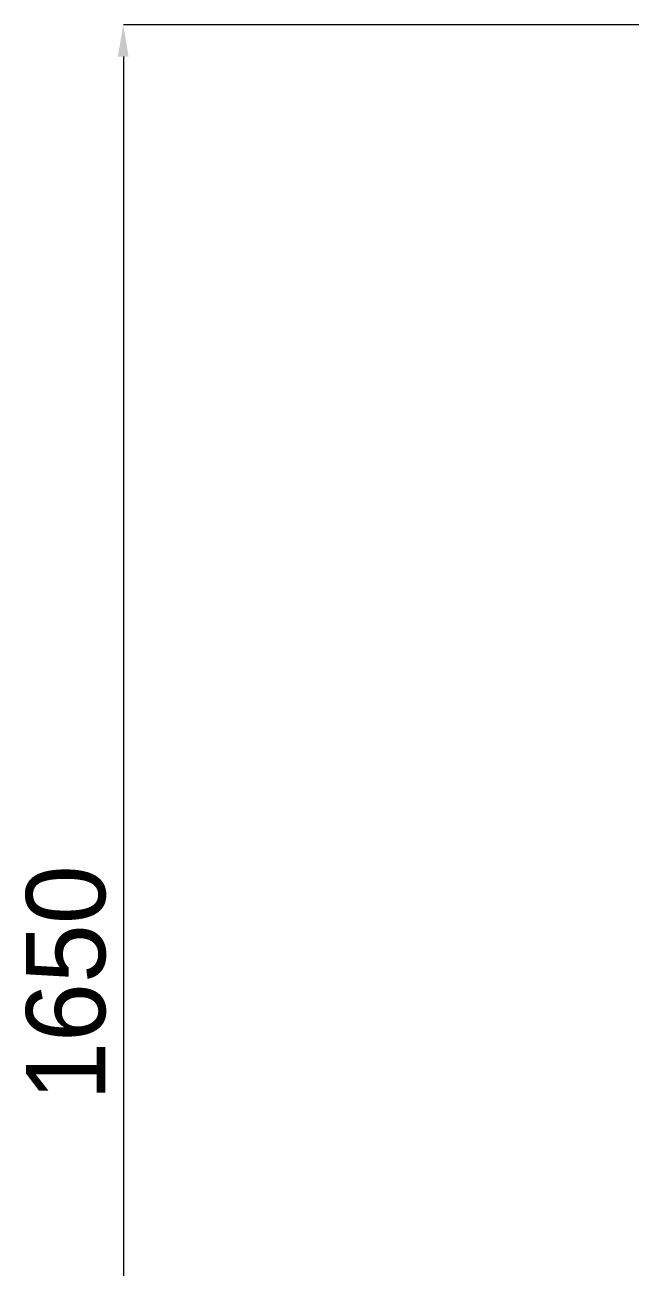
# Model space of a CAD drawing. Extents: x 0 to 1128, y 0 to 827.
# Drawn here: x 540 to 616.4, y 189.2 to 346 of the extents above; entities that cross this region are included whole.
import ezdxf

# ---------------------------------------------------------------- set-up
doc = ezdxf.new("R2010")
doc.units = 0
doc.header["$LTSCALE"] = 3
doc.header["$MEASUREMENT"] = 0
doc.layers.get('0').update_dxf_attribs({"linetype": 'CONTINUOUS'})
doc.styles.add('Daelim Dimension', font='')
doc.styles.get('Daelim Dimension').set_extended_font_data('나눔고딕')

msp = doc.modelspace()

# ---------------------------------------------------------------- linework, layer by layer
at = {"color": 5, "lineweight": 9, "ltscale": 0.5}
for p, q in [((765.6853126988572, 345.9959418979174), (552.440697910105, 345.9959418979174)), ((552.440697910105, 341.9959418979174), (552.4406959948358, 124.7736733083228))]:
    msp.add_line(p, q, dxfattribs=at)
at = {"color": 5, "ltscale": 0.5}
msp.add_solid([(551.7506649511206, 341.9959418979174), (553.0839970128882, 341.9959418979174), (552.4173309820044, 345.9959418979174)], dxfattribs=at)

# ---------------------------------------------------------------- texts
at = {"color": 7, "ltscale": 0.5, "insert": (545.2114040868628, 225.0174796786791), "char_height": 10, "attachment_point": 5, "rotation": 90, "style": 'Daelim Dimension'}
msp.add_mtext('\\A1;1650', dxfattribs=at)

doc.saveas('drawing.dxf')
